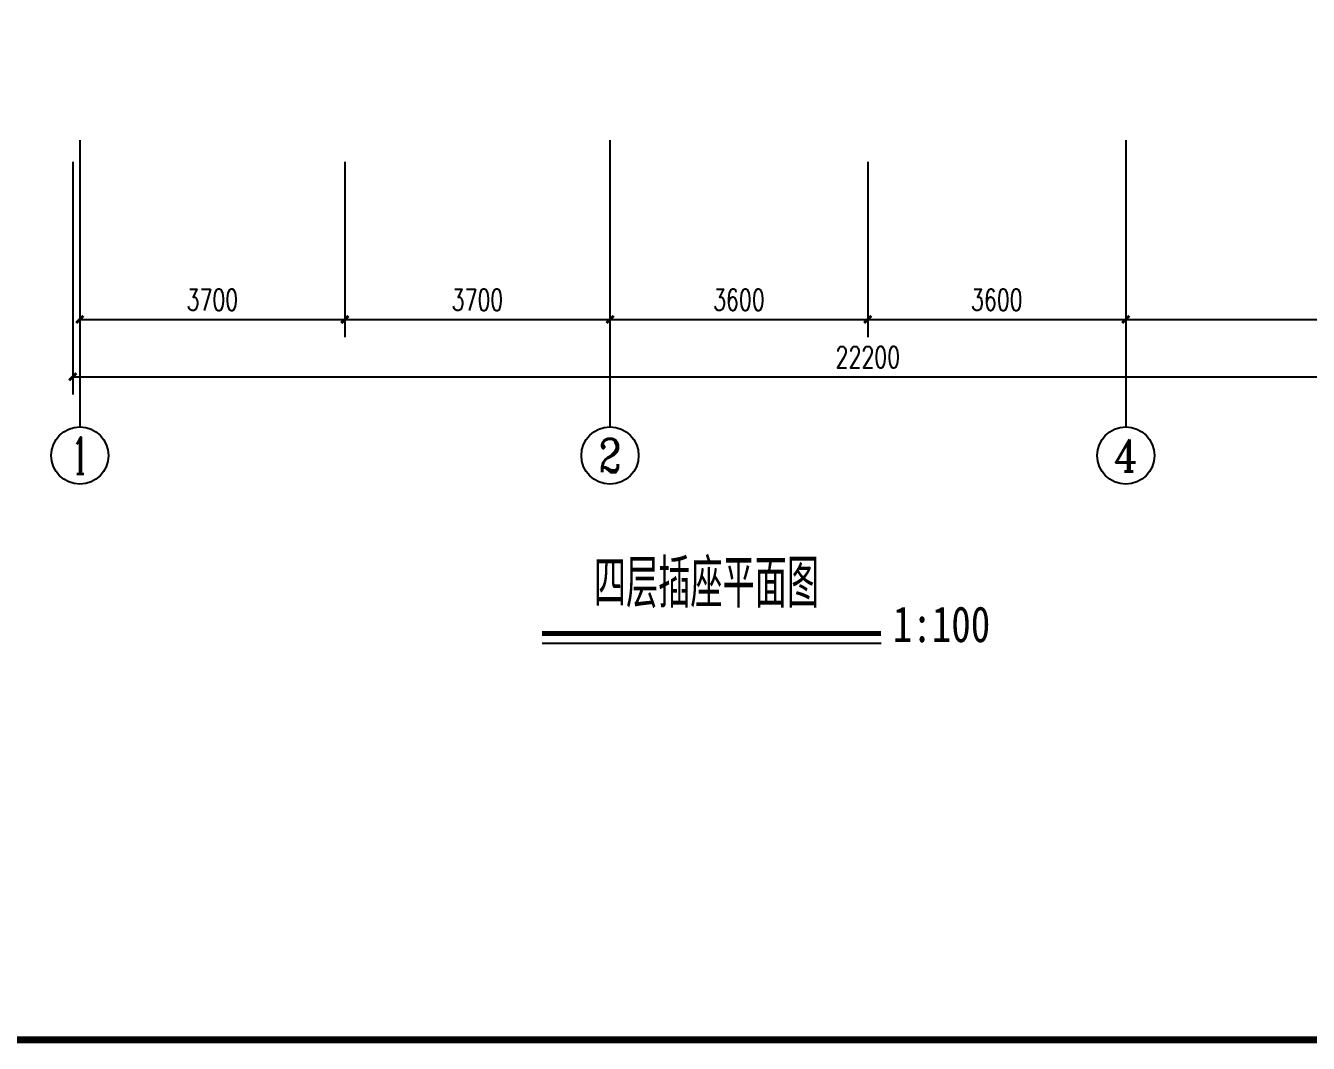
# Model space of a CAD drawing. Extents: x 6250600 to 6678662, y -692028 to -290561.
# Drawn here: x 6349527 to 6367433, y -556951 to -542747 of the extents above; entities that cross this region are included whole.
import ezdxf
from ezdxf.enums import TextEntityAlignment as Align

# ---------------------------------------------------------------- set-up
doc = ezdxf.new("R2010")
doc.units = 0
doc.header["$LTSCALE"] = 1000
doc.header["$MEASUREMENT"] = 0
doc.layers.get('0').update_dxf_attribs({"linetype": 'CONTINUOUS'})
doc.layers.get('Defpoints').update_dxf_attribs({"linetype": 'CONTINUOUS'})
for name, color, linetype in [('AXIS_TEXT', 7, 'CONTINUOUS'), ('PUB_TITLE', 4, 'CONTINUOUS'), ('图名', 15, 'CONTINUOUS'), ('建筑底图', 251, 'CONTINUOUS')]:
    doc.layers.add(name, color=color, linetype=linetype)
doc.styles.add('_TCH_AXIS', font='COMPLEX', dxfattribs={"bigfont": 'GBCBIG'})
doc.styles.add('_TCH_DIM_T3', font='SIMPLEX', dxfattribs={"width": 0.705882, "bigfont": 'GBCBIG'})
doc.styles.add('COMPLEX', font='COMPLEX')
doc.styles.add('sceie', font='sceie.shx', dxfattribs={"width": 0.7, "bigfont": 'sceic.shx'})
doc.styles.add('宋体', font='', dxfattribs={"width": 0.7})
doc.styles.get('宋体').set_extended_font_data('SimSun')
doc.dimstyles.new('_TCH_ARCH&&100', dxfattribs={"dimtxt": 297.5, "dimasz": 100, "dimexe": 250, "dimexo": 300, "dimgap": 126.25, "dimtad": 1, "dimdec": 0, "dimzin": 0, "dimdsep": 46, "dimtxsty": '_TCH_DIM_T3', "dimblk": 'ARCHTICK', "dimcen": 0.09, "dimclrt": 7, "dimazin": 2, "dimtfac": 1, "dimtdec": 0, "dimtix": 1, "dimtmove": 2, "dimatfit": 3, "dimfxl": 0, "dimtolj": 1, "dimtzin": 0, "dimarcsym": 0})

# ---------------------------------------------------------------- blocks, each defined once
blk = doc.blocks.new('_AXISO')
blk.add_circle((0, 0), 0.5)
at = {"layer": 'AXIS_TEXT', "style": 'COMPLEX', "width": 1.041667}
blk.add_attdef('A', text='', height=0.56, dxfattribs=at).set_placement((-0.25, -0.28), (0.25, -0.28), align=Align.FIT)
blk = doc.blocks.new('_ArchTick')
at = {"color": 0, "linetype": 'ByBlock', "const_width": 0.4}
blk.add_lwpolyline([(-0.5, -0.5), (0.5, 0.5)], dxfattribs=at)
blk = doc.blocks.new('*D337')
at = {"layer": 'Defpoints', "color": 0, "transparency": 16777216}
for p in [(6350184, -544347), (6372384, -544347), (6372384, -547647)]:
    blk.add_point(p, dxfattribs=at)
at = {"layer": '建筑底图', "color": 0, "lineweight": -2, "transparency": 16777216}
for p, q in [((6350184, -544647), (6350184, -547897)), ((6372384, -544647), (6372384, -547897)), ((6350184, -547647), (6372384, -547647))]:
    blk.add_line(p, q, dxfattribs=at)
at = {"layer": '建筑底图', "color": 0, "lineweight": -2, "transparency": 16777216, "xscale": 100, "yscale": 100, "zscale": 100, "rotation": 180}
blk.add_blockref('_ArchTick', (6350184, -547647), dxfattribs=at)
at = {"layer": '建筑底图', "color": 0, "lineweight": -2, "transparency": 16777216, "xscale": 100, "yscale": 100, "zscale": 100}
blk.add_blockref('_ArchTick', (6372384, -547647), dxfattribs=at)
at = {"layer": '建筑底图', "color": 7, "transparency": 16777216, "insert": (6361284, -547372), "char_height": 297.5, "attachment_point": 5, "style": '_TCH_DIM_T3'}
blk.add_mtext('\\A1;22200', dxfattribs=at)
blk = doc.blocks.new('*D338')
at = {"layer": 'Defpoints', "color": 0, "transparency": 16777216}
for p in [(6350284, -544347), (6353984, -544347), (6353984, -546847)]:
    blk.add_point(p, dxfattribs=at)
at = {"layer": '建筑底图', "color": 0, "lineweight": -2, "transparency": 16777216}
for p, q in [((6350284, -544647), (6350284, -547097)), ((6353984, -544647), (6353984, -547097)), ((6350284, -546847), (6353984, -546847))]:
    blk.add_line(p, q, dxfattribs=at)
at = {"layer": '建筑底图', "color": 0, "lineweight": -2, "transparency": 16777216, "xscale": 100, "yscale": 100, "zscale": 100, "rotation": 180}
blk.add_blockref('_ArchTick', (6350284, -546847), dxfattribs=at)
at = {"layer": '建筑底图', "color": 0, "lineweight": -2, "transparency": 16777216, "xscale": 100, "yscale": 100, "zscale": 100}
blk.add_blockref('_ArchTick', (6353984, -546847), dxfattribs=at)
at = {"layer": '建筑底图', "color": 7, "transparency": 16777216, "insert": (6352134, -546572), "char_height": 297.5, "attachment_point": 5, "style": '_TCH_DIM_T3'}
blk.add_mtext('\\A1;3700', dxfattribs=at)
blk = doc.blocks.new('*D339')
at = {"layer": 'Defpoints', "color": 0, "transparency": 16777216}
for p in [(6353984, -544347), (6357684, -544347), (6357684, -546847)]:
    blk.add_point(p, dxfattribs=at)
at = {"layer": '建筑底图', "color": 0, "lineweight": -2, "transparency": 16777216}
for p, q in [((6353984, -544647), (6353984, -547097)), ((6357684, -544647), (6357684, -547097)), ((6353984, -546847), (6357684, -546847))]:
    blk.add_line(p, q, dxfattribs=at)
at = {"layer": '建筑底图', "color": 0, "lineweight": -2, "transparency": 16777216, "xscale": 100, "yscale": 100, "zscale": 100, "rotation": 180}
blk.add_blockref('_ArchTick', (6353984, -546847), dxfattribs=at)
at = {"layer": '建筑底图', "color": 0, "lineweight": -2, "transparency": 16777216, "xscale": 100, "yscale": 100, "zscale": 100}
blk.add_blockref('_ArchTick', (6357684, -546847), dxfattribs=at)
at = {"layer": '建筑底图', "color": 7, "transparency": 16777216, "insert": (6355834, -546572), "char_height": 297.5, "attachment_point": 5, "style": '_TCH_DIM_T3'}
blk.add_mtext('\\A1;3700', dxfattribs=at)
blk = doc.blocks.new('*D340')
at = {"layer": 'Defpoints', "color": 0, "transparency": 16777216}
for p in [(6357684, -544347), (6361284, -544347), (6361284, -546847)]:
    blk.add_point(p, dxfattribs=at)
at = {"layer": '建筑底图', "color": 0, "lineweight": -2, "transparency": 16777216}
for p, q in [((6357684, -544647), (6357684, -547097)), ((6361284, -544647), (6361284, -547097)), ((6357684, -546847), (6361284, -546847))]:
    blk.add_line(p, q, dxfattribs=at)
at = {"layer": '建筑底图', "color": 0, "lineweight": -2, "transparency": 16777216, "xscale": 100, "yscale": 100, "zscale": 100, "rotation": 180}
blk.add_blockref('_ArchTick', (6357684, -546847), dxfattribs=at)
at = {"layer": '建筑底图', "color": 0, "lineweight": -2, "transparency": 16777216, "xscale": 100, "yscale": 100, "zscale": 100}
blk.add_blockref('_ArchTick', (6361284, -546847), dxfattribs=at)
at = {"layer": '建筑底图', "color": 7, "transparency": 16777216, "insert": (6359484, -546572), "char_height": 297.5, "attachment_point": 5, "style": '_TCH_DIM_T3'}
blk.add_mtext('\\A1;3600', dxfattribs=at)
blk = doc.blocks.new('*D341')
at = {"layer": 'Defpoints', "color": 0, "transparency": 16777216}
for p in [(6361284, -544347), (6364884, -544347), (6364884, -546847)]:
    blk.add_point(p, dxfattribs=at)
at = {"layer": '建筑底图', "color": 0, "lineweight": -2, "transparency": 16777216}
for p, q in [((6361284, -544647), (6361284, -547097)), ((6364884, -544647), (6364884, -547097)), ((6361284, -546847), (6364884, -546847))]:
    blk.add_line(p, q, dxfattribs=at)
at = {"layer": '建筑底图', "color": 0, "lineweight": -2, "transparency": 16777216, "xscale": 100, "yscale": 100, "zscale": 100, "rotation": 180}
blk.add_blockref('_ArchTick', (6361284, -546847), dxfattribs=at)
at = {"layer": '建筑底图', "color": 0, "lineweight": -2, "transparency": 16777216, "xscale": 100, "yscale": 100, "zscale": 100}
blk.add_blockref('_ArchTick', (6364884, -546847), dxfattribs=at)
at = {"layer": '建筑底图', "color": 7, "transparency": 16777216, "insert": (6363084, -546572), "char_height": 297.5, "attachment_point": 5, "style": '_TCH_DIM_T3'}
blk.add_mtext('\\A1;3600', dxfattribs=at)
blk = doc.blocks.new('*D342')
at = {"layer": 'Defpoints', "color": 0, "transparency": 16777216}
for p in [(6364884, -544347), (6372284, -544347), (6372284, -546847)]:
    blk.add_point(p, dxfattribs=at)
at = {"layer": '建筑底图', "color": 0, "lineweight": -2, "transparency": 16777216}
for p, q in [((6364884, -544647), (6364884, -547097)), ((6372284, -544647), (6372284, -547097)), ((6364884, -546847), (6372284, -546847))]:
    blk.add_line(p, q, dxfattribs=at)
at = {"layer": '建筑底图', "color": 0, "lineweight": -2, "transparency": 16777216, "xscale": 100, "yscale": 100, "zscale": 100, "rotation": 180}
blk.add_blockref('_ArchTick', (6364884, -546847), dxfattribs=at)
at = {"layer": '建筑底图', "color": 0, "lineweight": -2, "transparency": 16777216, "xscale": 100, "yscale": 100, "zscale": 100}
blk.add_blockref('_ArchTick', (6372284, -546847), dxfattribs=at)
at = {"layer": '建筑底图', "color": 7, "transparency": 16777216, "insert": (6368584, -546572), "char_height": 297.5, "attachment_point": 5, "style": '_TCH_DIM_T3'}
blk.add_mtext('\\A1;7400', dxfattribs=at)

msp = doc.modelspace()

# ---------------------------------------------------------------- linework, layer by layer
at = {"layer": 'PUB_TITLE', "color": 4, "const_width": 100}
msp.add_lwpolyline([(6334219.6, -556900.9), (6390119.6, -556900.9), (6390119.6, -516900.9), (6334219.6, -516900.9)], close=True, dxfattribs=at)
at = {"layer": '图名', "color": 3}
msp.add_line((6356735.8, -551364.1), (6361468.5, -551364.1), dxfattribs=at)
at = {"layer": '图名', "color": 3, "const_width": 70}
msp.add_lwpolyline([(6356735.8, -551230.9), (6361468.5, -551230.9)], dxfattribs=at)
at = {"layer": '建筑底图'}
for p, q in [((6350284.5, -544346.7), (6350284.5, -548346.7)), ((6357684.5, -544346.7), (6357684.5, -548346.7)), ((6364884.5, -544346.7), (6364884.5, -548346.7))]:
    msp.add_line(p, q, dxfattribs=at)

# ---------------------------------------------------------------- block references
ref = msp.add_blockref('_AXISO', (6350284.5, -548746.7), dxfattribs=dict(at, xscale=800, yscale=800, zscale=800))
ref.add_attrib('A', '1', dxfattribs={"layer": 'AXIS_TEXT', "color": 0, "height": 514.7, "style": '_TCH_AXIS'}).set_placement((6350174.2, -549004.1), (6350394.8, -549004.1), align=Align.FIT)
ref = msp.add_blockref('_AXISO', (6357684.5, -548746.7), dxfattribs=dict(at, xscale=800, yscale=800, zscale=800))
ref.add_attrib('A', '2', dxfattribs={"layer": 'AXIS_TEXT', "color": 0, "height": 465.9, "style": '_TCH_AXIS'}).set_placement((6357529.2, -548979.7), (6357839.8, -548979.7), align=Align.FIT)
ref = msp.add_blockref('_AXISO', (6364884.5, -548746.7), dxfattribs=dict(at, xscale=800, yscale=800, zscale=800))
ref.add_attrib('A', '4', dxfattribs={"layer": 'AXIS_TEXT', "color": 0, "height": 445.4, "style": '_TCH_AXIS'}).set_placement((6364714.8, -548969.5), (6365054.2, -548969.5), align=Align.FIT)

# ---------------------------------------------------------------- texts
at = {"layer": '图名', "color": 3, "style": '宋体', "width": 0.8}
msp.add_text('1:100', height=500, dxfattribs=at).set_placement((6361632.2, -551351))
at = {"layer": '建筑底图', "color": 0, "style": 'sceie', "width": 0.7}
msp.add_text('四层插座平面图', height=675.18, dxfattribs=at).set_placement((6357459.4, -550870.1))

# ---------------------------------------------------------------- dimensions: what is measured, and where the dimension line sits
at = {"layer": '建筑底图'}
for p1, p2, distance, picture, middle in [((6350184.5, -544346.7), (6372384.5, -544346.7), -3300, '*D337', (6361284.5, -547371.7)), ((6350284.5, -544346.7), (6353984.5, -544346.7), -2500, '*D338', (6352134.5, -546571.7)), ((6353984.5, -544346.7), (6357684.5, -544346.7), -2500, '*D339', (6355834.5, -546571.7)), ((6357684.5, -544346.7), (6361284.5, -544346.7), -2500, '*D340', (6359484.5, -546571.7)), ((6361284.5, -544346.7), (6364884.5, -544346.7), -2500, '*D341', (6363084.5, -546571.7)), ((6364884.5, -544346.7), (6372284.5, -544346.7), -2500, '*D342', (6368584.5, -546571.7))]:
    dim = msp.add_aligned_dim(p1=p1, p2=p2, distance=distance, dimstyle='_TCH_ARCH&&100', dxfattribs=at)
    dim.commit()
    dim.dimension.update_dxf_attribs({"geometry": picture, "text_midpoint": middle})

doc.saveas('drawing.dxf')
